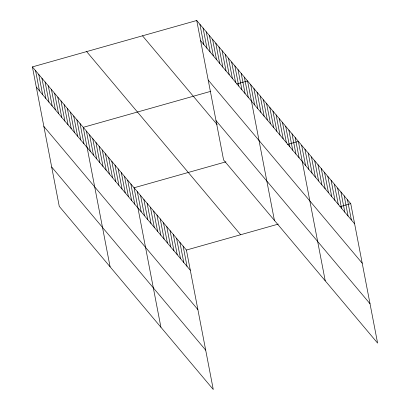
<?xml version="1.0" encoding="UTF-8"?>
<svg xmlns="http://www.w3.org/2000/svg" width="410" height="410" viewBox="0 0 410 410"><rect width="100%" height="100%" fill="white"/><g stroke="black" fill="none" stroke-linecap="round" stroke-linejoin="round"><path stroke-width="0.61" d="M32.405 66.902L186.417 250.049L213.272 389.5L59.26 206.358L32.405 66.902L196.728 20.5L350.74 203.642L377.595 343.098L223.583 159.951L196.728 20.5M210.796 91.317L83.23 127.341L110.085 266.792M236.708 83.999L247.553 80.939L274.408 220.39M225.92 161.837L134.055 187.78L160.91 327.231M287.533 144.438L298.377 141.373L325.232 280.829M186.417 250.049L278.282 224.106M339.895 206.707L350.74 203.642M200.613 40.693L354.63 223.834M208.193 80.047L362.209 263.189M216.003 120.596L370.015 303.738M142.501 35.813L217.151 124.578M86.633 51.588L240.644 234.735M36.29 87.094L190.307 270.236M43.87 126.449L197.886 309.591M51.68 167.003L205.692 350.145M347.47 199.752L351.355 219.939M344.195 195.857L348.085 216.049M340.925 191.967L344.81 212.16M337.65 188.077L341.54 208.265M334.375 184.182L338.265 204.375M331.106 180.292L334.99 200.48M327.831 176.397L331.721 196.59M324.561 172.507L328.446 192.7M321.286 168.618L325.176 188.805M318.011 164.723L321.901 184.915M314.742 160.833L318.626 181.025M311.467 156.943L315.357 177.13M308.197 153.048L312.082 173.24M304.922 149.158L308.812 169.345M301.647 145.268L305.537 165.455M295.2 137.596L299.09 157.788M292.022 133.819L295.912 154.011M288.845 130.042L292.735 150.234M285.673 126.265L289.557 146.457M282.495 122.487L286.38 142.68M279.318 118.71L283.207 138.903M276.14 114.933L280.03 135.121M272.963 111.156L276.853 131.343M269.785 107.379L273.675 127.566M266.613 103.602L270.497 123.789M263.435 99.825L267.32 120.012M260.258 96.048L264.148 116.235M257.08 92.27L260.97 112.458M253.903 88.493L257.793 108.681M250.73 84.716L254.615 104.904M244.375 77.162L248.265 97.349M241.198 73.385L245.088 93.572M238.02 69.603L241.91 89.795M234.843 65.825L238.733 86.018M231.671 62.048L235.555 82.241M228.493 58.271L232.383 78.464M225.315 54.494L229.205 74.687M222.138 50.717L226.028 70.909M218.96 46.94L222.85 67.132M215.788 43.163L219.673 63.355M212.611 39.386L216.495 59.578M209.433 35.608L213.323 55.801M206.256 31.831L210.145 52.024M203.078 28.054L206.968 48.247M199.906 24.277L203.79 44.47M183.147 246.154L187.032 266.346M179.872 242.264L183.762 262.451M176.602 238.369L180.487 258.561M173.327 234.479L177.217 254.671M170.053 230.589L173.942 250.776M166.783 226.694L170.668 246.887M163.508 222.804L167.398 242.997M160.238 218.914L164.123 239.102M156.963 215.019L160.853 235.212M153.688 211.129L157.578 231.317M150.419 207.234L154.303 227.427M147.144 203.345L151.034 223.537M143.874 199.455L147.759 219.642M140.599 195.56L144.489 215.752M137.324 191.67L141.214 211.862M130.877 184.003L134.767 204.19M127.7 180.226L131.589 200.413M124.522 176.443L128.412 196.636M121.35 172.666L125.234 192.859M118.172 168.889L122.057 189.082M114.995 165.112L118.885 185.305M111.817 161.335L115.707 181.527M108.64 157.558L112.53 177.75M105.462 153.781L109.352 173.973M102.29 150.004L106.175 170.196M99.112 146.226L103.002 166.419M95.935 142.449L99.825 162.642M92.757 138.672L96.647 158.865M89.58 134.895L93.47 155.088M86.407 131.118L90.292 151.31M80.052 123.564L83.942 143.756M76.875 119.787L80.765 139.979M73.698 116.01L77.587 136.197M70.525 112.232L74.41 132.42M67.348 108.455L71.232 128.643M64.17 104.678L68.06 124.865M60.993 100.901L64.882 121.088M57.815 97.124L61.705 117.311M54.638 93.347L58.527 113.534M51.465 89.57L55.35 109.757M48.288 85.792L52.172 105.98M45.11 82.015L49 102.203M41.933 78.238L45.823 98.426M38.755 74.461L42.645 94.648M35.583 70.679L39.468 90.871"/></g></svg>
